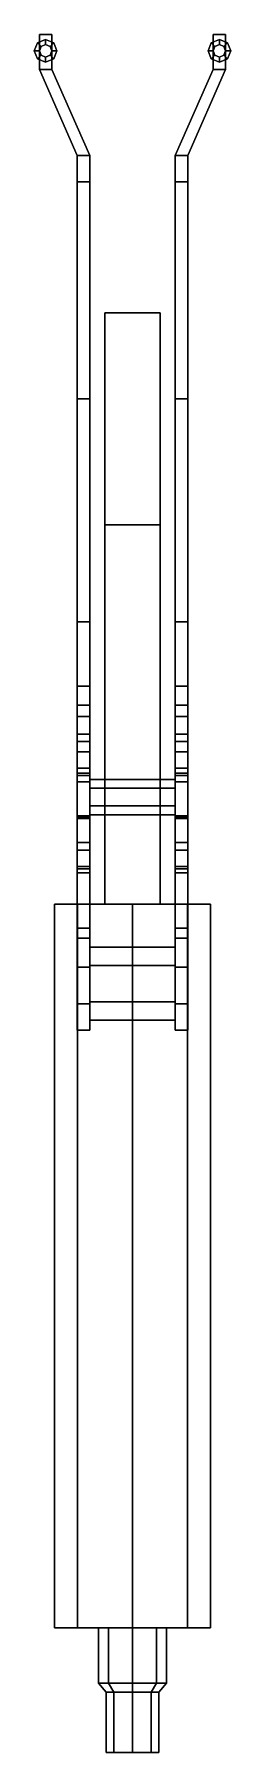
# Model space of a CAD drawing. Extents: x -0.8 to 0.8, y -7.6 to 6.
import ezdxf

# ---------------------------------------------------------------- set-up
doc = ezdxf.new("R2010")
doc.units = 0
doc.layers.add('KS_M36', color=7, linetype='CONTINUOUS')

msp = doc.modelspace()

# ---------------------------------------------------------------- linework, layer by layer
at = {"layer": 'KS_M36'}
for points in [[(-0.725, 5.955, 0.36), (-0.69, 5.97, 0.36), (-0.69, 6.01, -0.25), (-0.754, 5.984, -0.25)], [(-0.69, 5.97, -0.86), (-0.725, 5.955, -0.86), (-0.754, 5.984, -0.25), (-0.69, 6.01, -0.25)], [(-0.69, 5.97, 0.36), (-0.655, 5.955, 0.36), (-0.626, 5.984, -0.25), (-0.69, 6.01, -0.25)], [(-0.655, 5.955, -0.86), (-0.69, 5.97, -0.86), (-0.69, 6.01, -0.25), (-0.626, 5.984, -0.25)], [(0.69, 5.97, -0.86), (0.655, 5.955, -0.86), (0.626, 5.984, -0.25), (0.69, 6.01, -0.25)], [(0.655, 5.955, 0.36), (0.69, 5.97, 0.36), (0.69, 6.01, -0.25), (0.626, 5.984, -0.25)], [(0.725, 5.955, -0.86), (0.69, 5.97, -0.86), (0.69, 6.01, -0.25), (0.754, 5.984, -0.25)], [(0.69, 5.97, 0.36), (0.725, 5.955, 0.36), (0.754, 5.984, -0.25), (0.69, 6.01, -0.25)], [(-0.74, 5.92, 0.36), (-0.725, 5.955, 0.36), (-0.754, 5.984, -0.25), (-0.78, 5.92, -0.25)], [(-0.725, 5.955, -0.86), (-0.74, 5.92, -0.86), (-0.78, 5.92, -0.25), (-0.754, 5.984, -0.25)], [(-0.725, 5.885, 0.36), (-0.74, 5.92, 0.36), (-0.78, 5.92, -0.25), (-0.754, 5.856, -0.25)], [(-0.74, 5.92, -0.86), (-0.725, 5.885, -0.86), (-0.754, 5.856, -0.25), (-0.78, 5.92, -0.25)], [(-0.69, 5.87, 0.36), (-0.725, 5.885, 0.36), (-0.754, 5.856, -0.25), (-0.69, 5.83, -0.25)], [(-0.725, 5.885, -0.86), (-0.69, 5.87, -0.86), (-0.69, 5.83, -0.25), (-0.754, 5.856, -0.25)], [(-0.655, 5.885, 0.36), (-0.69, 5.87, 0.36), (-0.69, 5.83, -0.25), (-0.626, 5.856, -0.25)], [(-0.69, 5.87, -0.86), (-0.655, 5.885, -0.86), (-0.626, 5.856, -0.25), (-0.69, 5.83, -0.25)], [(-0.655, 5.955, 0.36), (-0.64, 5.92, 0.36), (-0.6, 5.92, -0.25), (-0.626, 5.984, -0.25)], [(-0.64, 5.92, -0.86), (-0.655, 5.955, -0.86), (-0.626, 5.984, -0.25), (-0.6, 5.92, -0.25)], [(-0.64, 5.92, 0.36), (-0.655, 5.885, 0.36), (-0.626, 5.856, -0.25), (-0.6, 5.92, -0.25)], [(-0.655, 5.885, -0.86), (-0.64, 5.92, -0.86), (-0.6, 5.92, -0.25), (-0.626, 5.856, -0.25)], [(0.655, 5.955, -0.86), (0.64, 5.92, -0.86), (0.6, 5.92, -0.25), (0.626, 5.984, -0.25)], [(0.64, 5.92, 0.36), (0.655, 5.955, 0.36), (0.626, 5.984, -0.25), (0.6, 5.92, -0.25)], [(0.64, 5.92, -0.86), (0.655, 5.885, -0.86), (0.626, 5.856, -0.25), (0.6, 5.92, -0.25)], [(0.655, 5.885, 0.36), (0.64, 5.92, 0.36), (0.6, 5.92, -0.25), (0.626, 5.856, -0.25)], [(0.655, 5.885, -0.86), (0.69, 5.87, -0.86), (0.69, 5.83, -0.25), (0.626, 5.856, -0.25)], [(0.69, 5.87, 0.36), (0.655, 5.885, 0.36), (0.626, 5.856, -0.25), (0.69, 5.83, -0.25)], [(0.69, 5.87, -0.86), (0.725, 5.885, -0.86), (0.754, 5.856, -0.25), (0.69, 5.83, -0.25)], [(0.725, 5.885, 0.36), (0.69, 5.87, 0.36), (0.69, 5.83, -0.25), (0.754, 5.856, -0.25)], [(0.74, 5.92, -0.86), (0.725, 5.955, -0.86), (0.754, 5.984, -0.25), (0.78, 5.92, -0.25)], [(0.725, 5.955, 0.36), (0.74, 5.92, 0.36), (0.78, 5.92, -0.25), (0.754, 5.984, -0.25)], [(0.725, 5.885, -0.86), (0.74, 5.92, -0.86), (0.78, 5.92, -0.25), (0.754, 5.856, -0.25)], [(0.74, 5.92, 0.36), (0.725, 5.885, 0.36), (0.754, 5.856, -0.25), (0.78, 5.92, -0.25)], [(-0.22, 3.84, -0.25), (-0.22, -0.85, -0.25), (-0.22, -0.85, 0.75), (-0.22, 2.16, 0.75)], [(0.22, 3.84, -0.25), (0.22, -0.85, -0.25), (-0.22, -0.85, -0.25), (-0.22, 3.84, -0.25)], [(-0.22, 3.84, -0.25), (-0.22, 2.16, 0.75), (-0.22, 2.16, 0.87), (-0.22, 3.84, 0.87)], [(0.22, 3.84, 0.87), (0.22, 3.84, -0.25), (-0.22, 3.84, -0.25), (-0.22, 3.84, 0.87)], [(-0.22, 3.84, 0.87), (-0.22, 2.16, 0.87), (0.22, 2.16, 0.87), (0.22, 3.84, 0.87)], [(0.22, -0.85, 0.75), (0.22, -0.85, -0.25), (0.22, 3.84, -0.25), (0.22, 2.16, 0.75)], [(0.22, 2.16, 0.87), (0.22, 2.16, 0.75), (0.22, 3.84, -0.25), (0.22, 3.84, 0.87)], [(-0.22, 2.16, 0.75), (-0.22, -0.85, 0.75), (0.22, -0.85, 0.75), (0.22, 2.16, 0.75)], [(-0.22, 2.16, 0.87), (-0.22, 2.16, 0.75), (0.22, 2.16, 0.75), (0.22, 2.16, 0.87)], [(0.34, 0.07, 0.121), (0.34, 0.14), (-0.34, 0.14), (-0.34, 0.07, 0.121)], [(0.34, 0.14), (0.34, 0.07, -0.121), (-0.34, 0.07, -0.121), (-0.34, 0.14)], [(0.34, -0.07, 0.121), (0.34, 0.07, 0.121), (-0.34, 0.07, 0.121), (-0.34, -0.07, 0.121)], [(0.34, 0.07, -0.121), (0.34, -0.07, -0.121), (-0.34, -0.07, -0.121), (-0.34, 0.07, -0.121)], [(0.34, -0.14), (0.34, -0.07, 0.121), (-0.34, -0.07, 0.121), (-0.34, -0.14)], [(0.34, -0.07, -0.121), (0.34, -0.14), (-0.34, -0.14), (-0.34, -0.07, -0.121)], [(-0.438, -0.85, 0.928), (-0.62, -0.85, 0.49), (-0.62, -6.59, 0.49), (-0.438, -6.59, 0.928)], [(-0.62, -0.85, 0.49), (-0.438, -0.85, 0.052), (-0.438, -6.59, 0.052), (-0.62, -6.59, 0.49)], [(-0.438, -0.85, 0.052), (-0.62, -0.85, 0.49), (-0.22, -0.85, 0.75), (-0.22, -0.85, -0.039)], [(-0.62, -0.85, 0.49), (-0.438, -0.85, 0.928), (0, -0.85, 1.11), (-0.22, -0.85, 0.75)], [(0, -0.85, 1.11), (-0.438, -0.85, 0.928), (-0.438, -6.59, 0.928), (0, -6.59, 1.11)], [(-0.438, -0.85, 0.052), (0, -0.85, -0.13), (0, -6.59, -0.13), (-0.438, -6.59, 0.052)], [(0.22, -0.85, -0.25), (0.22, -0.85, -0.039), (0, -0.85, -0.13), (-0.22, -0.85, -0.25)], [(0, -0.85, -0.13), (0, -0.85, -0.13), (-0.22, -0.85, -0.039), (-0.22, -0.85, -0.25)], [(-0.22, -0.85, 0.75), (0, -0.85, 1.11), (0.438, -0.85, 0.928), (0.22, -0.85, 0.75)], [(0.438, -0.85, 0.928), (0, -0.85, 1.11), (0, -6.59, 1.11), (0.438, -6.59, 0.928)], [(0, -0.85, -0.13), (0.438, -0.85, 0.052), (0.438, -6.59, 0.052), (0, -6.59, -0.13)], [(0.22, -0.85, -0.039), (0.22, -0.85, 0.75), (0.62, -0.85, 0.49), (0.438, -0.85, 0.052)], [(0.22, -0.85, 0.75), (0.438, -0.85, 0.928), (0.438, -0.85, 0.928), (0.62, -0.85, 0.49)], [(0.62, -0.85, 0.49), (0.438, -0.85, 0.928), (0.438, -6.59, 0.928), (0.62, -6.59, 0.49)], [(0.438, -0.85, 0.052), (0.62, -0.85, 0.49), (0.62, -6.59, 0.49), (0.438, -6.59, 0.052)], [(0.34, -1.335, -0.449), (0.34, -1.19, -0.7), (-0.34, -1.19, -0.7), (-0.34, -1.335, -0.449)], [(0.34, -1.19, -0.7), (0.34, -1.335, -0.951), (-0.34, -1.335, -0.951), (-0.34, -1.19, -0.7)], [(0.34, -1.625, -0.449), (0.34, -1.335, -0.449), (-0.34, -1.335, -0.449), (-0.34, -1.625, -0.449)], [(0.34, -1.335, -0.951), (0.34, -1.625, -0.951), (-0.34, -1.625, -0.951), (-0.34, -1.335, -0.951)], [(0.34, -1.77, -0.7), (0.34, -1.625, -0.449), (-0.34, -1.625, -0.449), (-0.34, -1.77, -0.7)], [(0.34, -1.625, -0.951), (0.34, -1.77, -0.7), (-0.34, -1.77, -0.7), (-0.34, -1.625, -0.951)], [(-0.62, -6.59, 0.49), (-0.438, -6.59, 0.052), (-0.191, -6.59, -0.051), (-0.27, -6.59, 0.14)], [(-0.438, -6.59, 0.928), (-0.62, -6.59, 0.49), (-0.27, -6.59, 0.14), (-0.191, -6.59, 0.331)], [(0, -6.59, 1.11), (-0.438, -6.59, 0.928), (-0.191, -6.59, 0.331), (0, -6.59, 0.41)], [(-0.191, -6.59, 0.331), (-0.27, -6.59, 0.14), (-0.27, -7.03, 0.14), (-0.191, -7.03, 0.331)], [(-0.27, -6.59, 0.14), (-0.191, -6.59, -0.051), (-0.191, -7.03, -0.051), (-0.27, -7.03, 0.14)], [(0, -6.59, 0.41), (-0.191, -6.59, 0.331), (-0.191, -7.03, 0.331), (0, -7.03, 0.41)], [(-0.191, -6.59, -0.051), (0, -6.59, -0.13), (0, -7.03, -0.13), (-0.191, -7.03, -0.051)], [(0.191, -6.59, 0.331), (0, -6.59, 0.41), (0, -7.03, 0.41), (0.191, -7.03, 0.331)], [(0, -6.59, -0.13), (0.191, -6.59, -0.051), (0.191, -7.03, -0.051), (0, -7.03, -0.13)], [(0.438, -6.59, 0.928), (0, -6.59, 1.11), (0, -6.59, 0.41), (0.191, -6.59, 0.331)], [(0.27, -6.59, 0.14), (0.191, -6.59, 0.331), (0.191, -7.03, 0.331), (0.27, -7.03, 0.14)], [(0.191, -6.59, -0.051), (0.27, -6.59, 0.14), (0.27, -7.03, 0.14), (0.191, -7.03, -0.051)], [(0.438, -6.59, 0.052), (0.62, -6.59, 0.49), (0.27, -6.59, 0.14), (0.191, -6.59, -0.051)], [(0.62, -6.59, 0.49), (0.438, -6.59, 0.928), (0.191, -6.59, 0.331), (0.27, -6.59, 0.14)], [(-0.191, -7.03, 0.331), (-0.27, -7.03, 0.14), (-0.21, -7.1, 0.14), (-0.148, -7.1, 0.288)], [(-0.27, -7.03, 0.14), (-0.191, -7.03, -0.051), (-0.148, -7.1, -0.008), (-0.21, -7.1, 0.14)], [(0, -7.03, 0.41), (-0.191, -7.03, 0.331), (-0.148, -7.1, 0.288), (0, -7.1, 0.35)], [(-0.191, -7.03, -0.051), (0, -7.03, -0.13), (0, -7.1, -0.07), (-0.148, -7.1, -0.008)], [(0.191, -7.03, 0.331), (0, -7.03, 0.41), (0, -7.1, 0.35), (0.148, -7.1, 0.288)], [(0, -7.03, -0.13), (0.191, -7.03, -0.051), (0.148, -7.1, -0.008), (0, -7.1, -0.07)], [(0.27, -7.03, 0.14), (0.191, -7.03, 0.331), (0.148, -7.1, 0.288), (0.21, -7.1, 0.14)], [(0.191, -7.03, -0.051), (0.27, -7.03, 0.14), (0.21, -7.1, 0.14), (0.148, -7.1, -0.008)], [(-0.148, -7.1, 0.288), (-0.21, -7.1, 0.14), (-0.21, -7.58, 0.14), (-0.148, -7.58, 0.288)], [(-0.21, -7.1, 0.14), (-0.148, -7.1, -0.008), (-0.148, -7.58, -0.008), (-0.21, -7.58, 0.14)], [(0, -7.1, 0.35), (-0.148, -7.1, 0.288), (-0.148, -7.58, 0.288), (0, -7.58, 0.35)], [(-0.148, -7.1, -0.008), (0, -7.1, -0.07), (0, -7.58, -0.07), (-0.148, -7.58, -0.008)], [(0.148, -7.1, 0.288), (0, -7.1, 0.35), (0, -7.58, 0.35), (0.148, -7.58, 0.288)], [(0, -7.1, -0.07), (0.148, -7.1, -0.008), (0.148, -7.58, -0.008), (0, -7.58, -0.07)], [(0.21, -7.1, 0.14), (0.148, -7.1, 0.288), (0.148, -7.58, 0.288), (0.21, -7.58, 0.14)], [(0.148, -7.1, -0.008), (0.21, -7.1, 0.14), (0.21, -7.58, 0.14), (0.148, -7.58, -0.008)], [(-0.148, -7.58, -0.008), (0.21, -7.58, 0.14), (0.148, -7.58, 0.288), (-0.21, -7.58, 0.14)], [(-0.21, -7.58, 0.14), (0.148, -7.58, 0.288), (0, -7.58, 0.35), (-0.148, -7.58, 0.288)], [(0, -7.58, -0.07), (0.148, -7.58, -0.008), (0.21, -7.58, 0.14), (-0.148, -7.58, -0.008)]]:
    msp.add_3dface(points, dxfattribs=at)
at = {"layer": 'KS_M36', "color": 3}
for points in [[(-0.74, 6.05, 0.41), (-0.74, 5.77, 0.41), (-0.64, 5.77, 0.41), (-0.64, 6.05, 0.41)], [(-0.64, 6.05, 0.36), (-0.64, 5.77, 0.36), (-0.74, 5.77, 0.36), (-0.74, 6.05, 0.36)], [(-0.74, 6.05, 0.36), (-0.74, 6.05, 0.41), (-0.64, 6.05, 0.41), (-0.64, 6.05, 0.36)], [(-0.74, 5.77, 0.36), (-0.74, 5.77, 0.41), (-0.74, 6.05, 0.41), (-0.74, 6.05, 0.36)], [(-0.74, 5.77, -0.91), (-0.74, 5.77, -0.86), (-0.74, 6.05, -0.86), (-0.74, 6.05, -0.91)], [(-0.74, 6.05, -0.91), (-0.74, 6.05, -0.86), (-0.64, 6.05, -0.86), (-0.64, 6.05, -0.91)], [(-0.64, 6.05, -0.91), (-0.64, 5.77, -0.91), (-0.74, 5.77, -0.91), (-0.74, 6.05, -0.91)], [(-0.74, 6.05, -0.86), (-0.74, 5.77, -0.86), (-0.64, 5.77, -0.86), (-0.64, 6.05, -0.86)], [(-0.64, 6.05, 0.41), (-0.64, 5.77, 0.41), (-0.64, 5.77, 0.36), (-0.64, 6.05, 0.36)], [(-0.64, 6.05, -0.86), (-0.64, 5.77, -0.86), (-0.64, 5.77, -0.91), (-0.64, 6.05, -0.91)], [(0.74, 6.05, 0.41), (0.74, 6.05, 0.36), (0.64, 6.05, 0.36), (0.64, 6.05, 0.41)], [(0.74, 6.05, 0.36), (0.74, 5.77, 0.36), (0.64, 5.77, 0.36), (0.64, 6.05, 0.36)], [(0.64, 6.05, 0.41), (0.64, 5.77, 0.41), (0.74, 5.77, 0.41), (0.74, 6.05, 0.41)], [(0.64, 6.05, 0.36), (0.64, 5.77, 0.36), (0.64, 5.77, 0.41), (0.64, 6.05, 0.41)], [(0.74, 6.05, -0.86), (0.74, 6.05, -0.91), (0.64, 6.05, -0.91), (0.64, 6.05, -0.86)], [(0.64, 6.05, -0.86), (0.64, 5.77, -0.86), (0.74, 5.77, -0.86), (0.74, 6.05, -0.86)], [(0.64, 6.05, -0.91), (0.64, 5.77, -0.91), (0.64, 5.77, -0.86), (0.64, 6.05, -0.86)], [(0.74, 6.05, -0.91), (0.74, 5.77, -0.91), (0.64, 5.77, -0.91), (0.64, 6.05, -0.91)], [(0.74, 5.77, 0.41), (0.74, 5.77, 0.36), (0.74, 6.05, 0.36), (0.74, 6.05, 0.41)], [(0.74, 5.77, -0.86), (0.74, 5.77, -0.91), (0.74, 6.05, -0.91), (0.74, 6.05, -0.86)], [(-0.44, 5.09, 0.36), (-0.44, 5.09, 0.41), (-0.74, 5.77, 0.41), (-0.74, 5.77, 0.36)], [(-0.74, 5.77, 0.41), (-0.44, 5.09, 0.41), (-0.34, 5.09, 0.41), (-0.64, 5.77, 0.41)], [(-0.64, 5.77, 0.36), (-0.34, 5.09, 0.36), (-0.44, 5.09, 0.36), (-0.74, 5.77, 0.36)], [(-0.64, 5.77, -0.91), (-0.34, 5.09, -0.91), (-0.44, 5.09, -0.91), (-0.74, 5.77, -0.91)], [(-0.74, 5.77, -0.86), (-0.44, 5.09, -0.86), (-0.34, 5.09, -0.86), (-0.64, 5.77, -0.86)], [(-0.44, 5.09, -0.91), (-0.44, 5.09, -0.86), (-0.74, 5.77, -0.86), (-0.74, 5.77, -0.91)], [(-0.64, 5.77, 0.41), (-0.34, 5.09, 0.41), (-0.34, 5.09, 0.36), (-0.64, 5.77, 0.36)], [(-0.64, 5.77, -0.86), (-0.34, 5.09, -0.86), (-0.34, 5.09, -0.91), (-0.64, 5.77, -0.91)], [(0.64, 5.77, 0.36), (0.34, 5.09, 0.36), (0.34, 5.09, 0.41), (0.64, 5.77, 0.41)], [(0.74, 5.77, 0.36), (0.44, 5.09, 0.36), (0.34, 5.09, 0.36), (0.64, 5.77, 0.36)], [(0.64, 5.77, 0.41), (0.34, 5.09, 0.41), (0.44, 5.09, 0.41), (0.74, 5.77, 0.41)], [(0.64, 5.77, -0.86), (0.34, 5.09, -0.86), (0.44, 5.09, -0.86), (0.74, 5.77, -0.86)], [(0.64, 5.77, -0.91), (0.34, 5.09, -0.91), (0.34, 5.09, -0.86), (0.64, 5.77, -0.86)], [(0.74, 5.77, -0.91), (0.44, 5.09, -0.91), (0.34, 5.09, -0.91), (0.64, 5.77, -0.91)], [(0.44, 5.09, 0.41), (0.44, 5.09, 0.36), (0.74, 5.77, 0.36), (0.74, 5.77, 0.41)], [(0.44, 5.09, -0.86), (0.44, 5.09, -0.91), (0.74, 5.77, -0.91), (0.74, 5.77, -0.86)], [(-0.44, 5.09, -0.91), (-0.44, 4.88, -0.91), (-0.44, 4.88, 0.41), (-0.44, 5.09, 0.41)], [(-0.34, 5.09, 0.36), (-0.34, 5.09, -0.86), (-0.44, 5.09, -0.86), (-0.44, 5.09, 0.36)], [(-0.34, 5.09, -0.91), (-0.34, 4.88, -0.91), (-0.44, 4.88, -0.91), (-0.44, 5.09, -0.91)], [(-0.44, 5.09, 0.41), (-0.44, 4.88, 0.41), (-0.34, 4.88, 0.41), (-0.34, 5.09, 0.41)], [(-0.34, 4.88, 0.41), (-0.34, 4.88, -0.91), (-0.34, 5.09, -0.91), (-0.34, 5.09, 0.41)], [(0.44, 5.09, 0.36), (0.44, 5.09, -0.86), (0.34, 5.09, -0.86), (0.34, 5.09, 0.36)], [(0.34, 5.09, -0.91), (0.34, 4.88, -0.91), (0.34, 4.88, 0.41), (0.34, 5.09, 0.41)], [(0.44, 5.09, -0.91), (0.44, 4.88, -0.91), (0.34, 4.88, -0.91), (0.34, 5.09, -0.91)], [(0.34, 5.09, 0.41), (0.34, 4.88, 0.41), (0.44, 4.88, 0.41), (0.44, 5.09, 0.41)], [(0.44, 4.88, 0.41), (0.44, 4.88, -0.91), (0.44, 5.09, -0.91), (0.44, 5.09, 0.41)], [(-0.44, 4.88, -0.82), (-0.44, 1.39, -0.82), (-0.44, 0.36), (-0.44, 3.16)], [(-0.34, 4.88, -0.82), (-0.34, 1.39, -0.82), (-0.44, 1.39, -0.82), (-0.44, 4.88, -0.82)], [(-0.44, 4.88, -0.82), (-0.44, 3.16), (-0.44, 3.16, 0.25), (-0.44, 4.88, 0.25)], [(-0.44, 4.88, -0.82), (-0.44, 4.88, -0.91), (-0.34, 4.88, -0.91), (-0.34, 4.88, -0.82)], [(-0.44, 4.88, 0.41), (-0.44, 4.88, 0.25), (-0.34, 4.88, 0.25), (-0.34, 4.88, 0.41)], [(-0.44, 4.88, 0.25), (-0.44, 3.16, 0.25), (-0.34, 3.16, 0.25), (-0.34, 4.88, 0.25)], [(-0.34, 0.36), (-0.34, 1.39, -0.82), (-0.34, 4.88, -0.82), (-0.34, 3.16)], [(-0.34, 3.16, 0.25), (-0.34, 3.16), (-0.34, 4.88, -0.82), (-0.34, 4.88, 0.25)], [(0.34, 4.88, -0.82), (0.34, 3.16), (0.34, 3.16, 0.25), (0.34, 4.88, 0.25)], [(0.34, 4.88, 0.25), (0.34, 3.16, 0.25), (0.44, 3.16, 0.25), (0.44, 4.88, 0.25)], [(0.34, 4.88, -0.82), (0.34, 1.39, -0.82), (0.34, 0.36), (0.34, 3.16)], [(0.44, 4.88, -0.82), (0.44, 1.39, -0.82), (0.34, 1.39, -0.82), (0.34, 4.88, -0.82)], [(0.34, 4.88, 0.41), (0.34, 4.88, 0.25), (0.44, 4.88, 0.25), (0.44, 4.88, 0.41)], [(0.34, 4.88, -0.82), (0.34, 4.88, -0.91), (0.44, 4.88, -0.91), (0.44, 4.88, -0.82)], [(0.44, 3.16, 0.25), (0.44, 3.16), (0.44, 4.88, -0.82), (0.44, 4.88, 0.25)], [(0.44, 0.36), (0.44, 1.39, -0.82), (0.44, 4.88, -0.82), (0.44, 3.16)], [(-0.44, 3.16), (-0.44, 0.36), (-0.34, 0.36), (-0.34, 3.16)], [(-0.44, 3.16, 0.25), (-0.44, 3.16), (-0.34, 3.16), (-0.34, 3.16, 0.25)], [(0.34, 3.16, 0.25), (0.34, 3.16), (0.44, 3.16), (0.44, 3.16, 0.25)], [(0.34, 3.16), (0.34, 0.36), (0.44, 0.36), (0.44, 3.16)], [(-0.44, 0.36), (-0.44, 1.39, -0.82), (-0.44, 0.73, -0.37), (-0.44, 0.64, -0.29)], [(-0.44, 1.39, -0.82), (-0.44, 0.88, -1.31), (-0.44, 0.73, -0.48), (-0.44, 0.73, -0.37)], [(-0.34, 1.39, -0.82), (-0.34, 0.88, -1.31), (-0.44, 0.88, -1.31), (-0.44, 1.39, -0.82)], [(-0.34, 0.73, -0.37), (-0.34, 1.39, -0.82), (-0.34, 0.36), (-0.34, 0.64, -0.29)], [(-0.34, 0.73, -0.48), (-0.34, 0.88, -1.31), (-0.34, 1.39, -0.82), (-0.34, 0.73, -0.37)], [(0.34, 1.39, -0.82), (0.34, 0.88, -1.31), (0.34, 0.73, -0.48), (0.34, 0.73, -0.37)], [(0.44, 1.39, -0.82), (0.44, 0.88, -1.31), (0.34, 0.88, -1.31), (0.34, 1.39, -0.82)], [(0.34, 0.36), (0.34, 1.39, -0.82), (0.34, 0.73, -0.37), (0.34, 0.64, -0.29)], [(0.44, 0.73, -0.48), (0.44, 0.88, -1.31), (0.44, 1.39, -0.82), (0.44, 0.73, -0.37)], [(0.44, 0.73, -0.37), (0.44, 1.39, -0.82), (0.44, 0.36), (0.44, 0.64, -0.29)], [(-0.44, 0.73, -0.48), (-0.44, 0.88, -1.31), (-0.44, 0.5, -1.5), (-0.44, 0.44, -0.74)], [(-0.44, 0.5, -1.5), (-0.44, 0.88, -1.31), (-0.34, 0.88, -1.31), (-0.34, 0.5, -1.5)], [(-0.34, 0.5, -1.5), (-0.34, 0.88, -1.31), (-0.34, 0.73, -0.48), (-0.34, 0.44, -0.74)], [(0.34, 0.5, -1.5), (0.34, 0.88, -1.31), (0.44, 0.88, -1.31), (0.44, 0.5, -1.5)], [(0.34, 0.73, -0.48), (0.34, 0.88, -1.31), (0.34, 0.5, -1.5), (0.34, 0.44, -0.74)], [(0.44, 0.5, -1.5), (0.44, 0.88, -1.31), (0.44, 0.73, -0.48), (0.44, 0.44, -0.74)], [(-0.44, 0.64, -0.29), (-0.44, 0.73, -0.37), (-0.34, 0.73, -0.37), (-0.34, 0.64, -0.29)], [(-0.34, 0.44, -0.74), (-0.34, 0.73, -0.48), (-0.44, 0.73, -0.48), (-0.44, 0.44, -0.74)], [(-0.44, 0.73, -0.37), (-0.44, 0.73, -0.48), (-0.34, 0.73, -0.48), (-0.34, 0.73, -0.37)], [(0.34, 0.73, -0.37), (0.34, 0.73, -0.48), (0.44, 0.73, -0.48), (0.44, 0.73, -0.37)], [(0.34, 0.64, -0.29), (0.34, 0.73, -0.37), (0.44, 0.73, -0.37), (0.44, 0.64, -0.29)], [(0.44, 0.44, -0.74), (0.44, 0.73, -0.48), (0.34, 0.73, -0.48), (0.34, 0.44, -0.74)], [(-0.44, -0.15, -0.62), (-0.44, -0.42, -0.46), (-0.44, 0.64, -0.29), (-0.44, 0.23, -0.62)], [(-0.44, 0.23, -0.62), (-0.44, 0.64, -0.29), (-0.34, 0.64, -0.29), (-0.34, 0.23, -0.62)], [(-0.44, -0.42, -0.46), (-0.44, -0.42, -0.46), (-0.44, 0.36), (-0.44, 0.64, -0.29)], [(-0.34, 0.64, -0.29), (-0.34, -0.42, -0.46), (-0.34, -0.15, -0.62), (-0.34, 0.23, -0.62)], [(-0.34, 0.36), (-0.34, -0.42, -0.46), (-0.34, -0.42, -0.46), (-0.34, 0.64, -0.29)], [(0.34, -0.15, -0.62), (0.34, -0.42, -0.46), (0.34, 0.64, -0.29), (0.34, 0.23, -0.62)], [(0.34, 0.23, -0.62), (0.34, 0.64, -0.29), (0.44, 0.64, -0.29), (0.44, 0.23, -0.62)], [(0.34, -0.42, -0.46), (0.34, -0.42, -0.46), (0.34, 0.36), (0.34, 0.64, -0.29)], [(0.44, 0.64, -0.29), (0.44, -0.42, -0.46), (0.44, -0.15, -0.62), (0.44, 0.23, -0.62)], [(0.44, 0.36), (0.44, -0.42, -0.46), (0.44, -0.42, -0.46), (0.44, 0.64, -0.29)], [(-0.44, 0.44, -0.74), (-0.44, 0.5, -1.5), (-0.44, 0.12, -1.57), (-0.44, 0.17, -0.84)], [(-0.44, 0.12, -1.57), (-0.44, 0.5, -1.5), (-0.34, 0.5, -1.5), (-0.34, 0.12, -1.57)], [(-0.34, 0.17, -0.84), (-0.34, 0.44, -0.74), (-0.44, 0.44, -0.74), (-0.44, 0.17, -0.84)], [(-0.34, 0.12, -1.57), (-0.34, 0.5, -1.5), (-0.34, 0.44, -0.74), (-0.34, 0.17, -0.84)], [(0.34, 0.44, -0.74), (0.34, 0.5, -1.5), (0.34, 0.12, -1.57), (0.34, 0.17, -0.84)], [(0.34, 0.12, -1.57), (0.34, 0.5, -1.5), (0.44, 0.5, -1.5), (0.44, 0.12, -1.57)], [(0.44, 0.17, -0.84), (0.44, 0.44, -0.74), (0.34, 0.44, -0.74), (0.34, 0.17, -0.84)], [(0.44, 0.12, -1.57), (0.44, 0.5, -1.5), (0.44, 0.44, -0.74), (0.44, 0.17, -0.84)], [(-0.44, -0.42, -0.46), (-0.44, -0.55, -0.46), (-0.44, -0.36), (-0.44, 0.36)], [(-0.44, 0.36), (-0.44, -0.36), (-0.44, -0.17, 0.29), (-0.44, 0.19, 0.29)], [(-0.34, 0.19, 0.29), (-0.34, 0.36), (-0.44, 0.36), (-0.44, 0.19, 0.29)], [(-0.34, -0.36), (-0.34, -0.55, -0.46), (-0.34, -0.42, -0.46), (-0.34, 0.36)], [(-0.34, -0.17, 0.29), (-0.34, -0.36), (-0.34, 0.36), (-0.34, 0.19, 0.29)], [(0.34, -0.42, -0.46), (0.34, -0.55, -0.46), (0.34, -0.36), (0.34, 0.36)], [(0.34, 0.36), (0.34, -0.36), (0.34, -0.17, 0.29), (0.34, 0.19, 0.29)], [(0.44, 0.19, 0.29), (0.44, 0.36), (0.34, 0.36), (0.34, 0.19, 0.29)], [(0.44, -0.36), (0.44, -0.55, -0.46), (0.44, -0.42, -0.46), (0.44, 0.36)], [(0.44, -0.17, 0.29), (0.44, -0.36), (0.44, 0.36), (0.44, 0.19, 0.29)], [(-0.34, 0.23, -0.62), (-0.34, -0.15, -0.62), (-0.44, -0.15, -0.62), (-0.44, 0.23, -0.62)], [(-0.44, 0.19, 0.29), (-0.44, -0.17, 0.29), (-0.34, -0.17, 0.29), (-0.34, 0.19, 0.29)], [(-0.44, 0.17, -0.84), (-0.44, 0.12, -1.57), (-0.44, -0.15, -1.57), (-0.44, -0.16, -0.84)], [(-0.34, -0.16, -0.84), (-0.34, 0.17, -0.84), (-0.44, 0.17, -0.84), (-0.44, -0.16, -0.84)], [(-0.34, -0.15, -1.57), (-0.34, 0.12, -1.57), (-0.34, 0.17, -0.84), (-0.34, -0.16, -0.84)], [(0.44, 0.23, -0.62), (0.44, -0.15, -0.62), (0.34, -0.15, -0.62), (0.34, 0.23, -0.62)], [(0.34, 0.19, 0.29), (0.34, -0.17, 0.29), (0.44, -0.17, 0.29), (0.44, 0.19, 0.29)], [(0.44, -0.16, -0.84), (0.44, 0.17, -0.84), (0.34, 0.17, -0.84), (0.34, -0.16, -0.84)], [(0.34, 0.17, -0.84), (0.34, 0.12, -1.57), (0.34, -0.15, -1.57), (0.34, -0.16, -0.84)], [(0.44, -0.15, -1.57), (0.44, 0.12, -1.57), (0.44, 0.17, -0.84), (0.44, -0.16, -0.84)], [(-0.44, -0.15, -1.57), (-0.44, 0.12, -1.57), (-0.34, 0.12, -1.57), (-0.34, -0.15, -1.57)], [(0.34, -0.15, -1.57), (0.34, 0.12, -1.57), (0.44, 0.12, -1.57), (0.44, -0.15, -1.57)], [(-0.44, -0.16, -0.84), (-0.44, -0.15, -1.57), (-0.44, -0.57, -1.43), (-0.44, -0.36, -0.77)], [(-0.44, -0.57, -1.43), (-0.44, -0.15, -1.57), (-0.34, -0.15, -1.57), (-0.34, -0.57, -1.43)], [(-0.34, -0.15, -0.62), (-0.34, -0.42, -0.46), (-0.44, -0.42, -0.46), (-0.44, -0.15, -0.62)], [(-0.34, -0.36, -0.77), (-0.34, -0.16, -0.84), (-0.44, -0.16, -0.84), (-0.44, -0.36, -0.77)], [(-0.44, -0.17, 0.29), (-0.44, -0.36), (-0.34, -0.36), (-0.34, -0.17, 0.29)], [(-0.34, -0.57, -1.43), (-0.34, -0.15, -1.57), (-0.34, -0.16, -0.84), (-0.34, -0.36, -0.77)], [(0.34, -0.16, -0.84), (0.34, -0.15, -1.57), (0.34, -0.57, -1.43), (0.34, -0.36, -0.77)], [(0.34, -0.57, -1.43), (0.34, -0.15, -1.57), (0.44, -0.15, -1.57), (0.44, -0.57, -1.43)], [(0.44, -0.15, -0.62), (0.44, -0.42, -0.46), (0.34, -0.42, -0.46), (0.34, -0.15, -0.62)], [(0.44, -0.36, -0.77), (0.44, -0.16, -0.84), (0.34, -0.16, -0.84), (0.34, -0.36, -0.77)], [(0.34, -0.17, 0.29), (0.34, -0.36), (0.44, -0.36), (0.44, -0.17, 0.29)], [(0.44, -0.57, -1.43), (0.44, -0.15, -1.57), (0.44, -0.16, -0.84), (0.44, -0.36, -0.77)], [(-0.44, -0.55, -0.46), (-0.44, -0.6, -0.51), (-0.44, -1.85), (-0.44, -0.36)], [(-0.44, -0.36, -0.77), (-0.44, -0.57, -1.43), (-0.44, -1.04, -1.19), (-0.44, -0.6, -0.59)], [(-0.34, -0.6, -0.59), (-0.34, -0.36, -0.77), (-0.44, -0.36, -0.77), (-0.44, -0.6, -0.59)], [(-0.44, -0.36), (-0.44, -1.85), (-0.34, -1.85), (-0.34, -0.36)], [(-0.34, -1.85), (-0.34, -0.6, -0.51), (-0.34, -0.55, -0.46), (-0.34, -0.36)], [(-0.34, -1.04, -1.19), (-0.34, -0.57, -1.43), (-0.34, -0.36, -0.77), (-0.34, -0.6, -0.59)], [(0.44, -0.6, -0.59), (0.44, -0.36, -0.77), (0.34, -0.36, -0.77), (0.34, -0.6, -0.59)], [(0.34, -0.36, -0.77), (0.34, -0.57, -1.43), (0.34, -1.04, -1.19), (0.34, -0.6, -0.59)], [(0.34, -0.55, -0.46), (0.34, -0.6, -0.51), (0.34, -1.85), (0.34, -0.36)], [(0.34, -0.36), (0.34, -1.85), (0.44, -1.85), (0.44, -0.36)], [(0.44, -1.04, -1.19), (0.44, -0.57, -1.43), (0.44, -0.36, -0.77), (0.44, -0.6, -0.59)], [(0.44, -1.85), (0.44, -0.6, -0.51), (0.44, -0.55, -0.46), (0.44, -0.36)], [(-0.34, -0.42, -0.46), (-0.34, -0.55, -0.46), (-0.44, -0.55, -0.46), (-0.44, -0.42, -0.46)], [(0.44, -0.42, -0.46), (0.44, -0.55, -0.46), (0.34, -0.55, -0.46), (0.34, -0.42, -0.46)], [(-0.34, -0.55, -0.46), (-0.34, -0.6, -0.51), (-0.44, -0.6, -0.51), (-0.44, -0.55, -0.46)], [(-0.44, -1.04, -1.19), (-0.44, -0.57, -1.43), (-0.34, -0.57, -1.43), (-0.34, -1.04, -1.19)], [(-0.44, -0.6, -0.51), (-0.44, -1.12, -1.03), (-0.44, -1.85, -0.94), (-0.44, -1.85)], [(-0.44, -0.6, -0.59), (-0.44, -1.04, -1.19), (-0.44, -1.12, -1.03), (-0.44, -0.6, -0.51)], [(-0.34, -0.6, -0.51), (-0.34, -0.6, -0.59), (-0.44, -0.6, -0.59), (-0.44, -0.6, -0.51)], [(-0.34, -1.85, -0.94), (-0.34, -1.12, -1.03), (-0.34, -0.6, -0.51), (-0.34, -1.85)], [(-0.34, -1.12, -1.03), (-0.34, -1.04, -1.19), (-0.34, -0.6, -0.59), (-0.34, -0.6, -0.51)], [(0.44, -0.55, -0.46), (0.44, -0.6, -0.51), (0.34, -0.6, -0.51), (0.34, -0.55, -0.46)], [(0.34, -1.04, -1.19), (0.34, -0.57, -1.43), (0.44, -0.57, -1.43), (0.44, -1.04, -1.19)], [(0.34, -0.6, -0.59), (0.34, -1.04, -1.19), (0.34, -1.12, -1.03), (0.34, -0.6, -0.51)], [(0.44, -0.6, -0.51), (0.44, -0.6, -0.59), (0.34, -0.6, -0.59), (0.34, -0.6, -0.51)], [(0.34, -0.6, -0.51), (0.34, -1.12, -1.03), (0.34, -1.85, -0.94), (0.34, -1.85)], [(0.44, -1.12, -1.03), (0.44, -1.04, -1.19), (0.44, -0.6, -0.59), (0.44, -0.6, -0.51)], [(0.44, -1.85, -0.94), (0.44, -1.12, -1.03), (0.44, -0.6, -0.51), (0.44, -1.85)], [(-0.44, -1.12, -1.03), (-0.44, -1.04, -1.19), (-0.34, -1.04, -1.19), (-0.34, -1.12, -1.03)], [(0.34, -1.12, -1.03), (0.34, -1.04, -1.19), (0.44, -1.04, -1.19), (0.44, -1.12, -1.03)], [(-0.44, -1.12, -1.03), (-0.44, -1.35, -1.16), (-0.44, -1.64, -1.16), (-0.44, -1.85, -0.94)], [(-0.34, -1.12, -1.03), (-0.34, -1.35, -1.16), (-0.44, -1.35, -1.16), (-0.44, -1.12, -1.03)], [(-0.34, -1.64, -1.16), (-0.34, -1.35, -1.16), (-0.34, -1.12, -1.03), (-0.34, -1.85, -0.94)], [(0.34, -1.12, -1.03), (0.34, -1.35, -1.16), (0.34, -1.64, -1.16), (0.34, -1.85, -0.94)], [(0.44, -1.12, -1.03), (0.44, -1.35, -1.16), (0.34, -1.35, -1.16), (0.34, -1.12, -1.03)], [(0.44, -1.64, -1.16), (0.44, -1.35, -1.16), (0.44, -1.12, -1.03), (0.44, -1.85, -0.94)], [(-0.44, -1.64, -1.16), (-0.44, -1.35, -1.16), (-0.34, -1.35, -1.16), (-0.34, -1.64, -1.16)], [(0.34, -1.64, -1.16), (0.34, -1.35, -1.16), (0.44, -1.35, -1.16), (0.44, -1.64, -1.16)], [(-0.44, -1.85, -0.94), (-0.44, -1.64, -1.16), (-0.34, -1.64, -1.16), (-0.34, -1.85, -0.94)], [(0.34, -1.85, -0.94), (0.34, -1.64, -1.16), (0.44, -1.64, -1.16), (0.44, -1.85, -0.94)], [(-0.44, -1.85), (-0.44, -1.85, -0.94), (-0.34, -1.85, -0.94), (-0.34, -1.85)], [(0.34, -1.85), (0.34, -1.85, -0.94), (0.44, -1.85, -0.94), (0.44, -1.85)]]:
    msp.add_3dface(points, dxfattribs=at)

doc.saveas('drawing.dxf')
